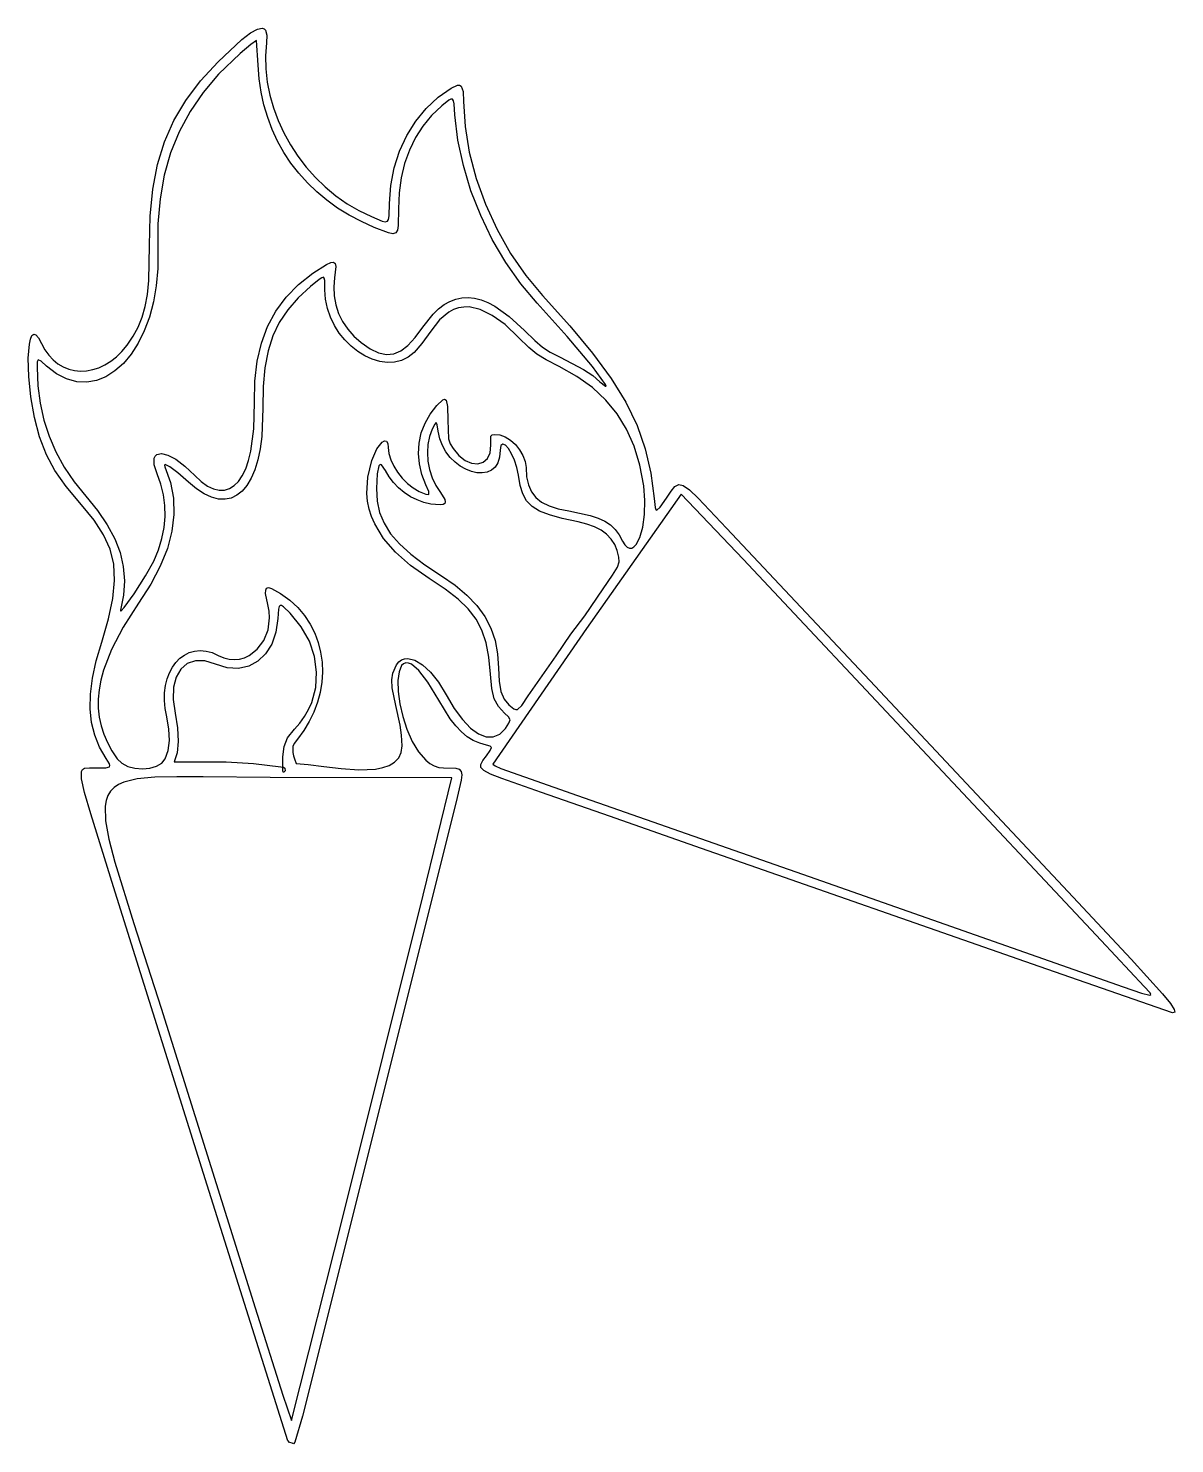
# Model space of a CAD drawing. Extents: x 49 to 263, y 1 to 266.
import ezdxf

# ---------------------------------------------------------------- set-up
doc = ezdxf.new("R2010")
doc.units = 0

msp = doc.modelspace()

# ---------------------------------------------------------------- linework, layer by layer
at = {"layer": 'Layer 1', "color": 7}
for points in [[(97.697807, 1.704277), (82.624052, 49.45559), (65.106341, 105.252696), (60.832317, 118.896659), (59.68435, 122.876245), (59.134689, 125.397684), (59.137539, 126.78856), (59.331846, 127.162408), (59.647109, 127.37646), (60.617605, 127.48897), (62.003234, 127.453677), (63.634966, 127.480682), (64.356109, 127.669723), (64.425056, 127.875642), (64.326171, 128.182834), (63.704663, 129.182049), (62.485341, 131.304513), (61.587146, 133.547681), (61.009145, 135.936484), (60.750401, 138.495851), (60.809981, 141.250714), (61.186947, 144.226004), (61.880366, 147.446649), (62.889301, 150.937582), (64.166458, 155.304683), (64.978229, 159.109307), (65.307684, 162.466895), (65.137895, 165.492892), (64.451934, 168.302741), (63.232872, 171.011885), (61.46378, 173.735767), (59.12773, 176.58983), (56.244043, 180.017573), (54.147873, 183.000508), (52.583152, 185.95387), (51.293815, 189.292892), (50.312861, 192.907137), (49.637352, 196.78493), (49.260763, 200.590349), (49.176571, 203.98747), (49.378253, 206.640374), (49.584258, 207.582768), (49.859285, 208.213137), (50.202518, 208.48949), (50.613143, 208.369837), (51.090343, 207.812188), (51.633304, 206.774553), (52.25402, 205.588014), (52.982091, 204.555289), (53.805324, 203.676661), (54.711526, 202.952411), (55.688504, 202.382823), (56.724063, 201.968178), (57.806011, 201.708759), (58.922154, 201.604849), (60.060299, 201.656729), (61.208252, 201.864682), (62.353821, 202.228991), (63.484811, 202.749937), (64.58903, 203.427804), (65.654283, 204.262873), (66.668378, 205.255428), (67.619121, 206.405749), (68.782395, 208.105719), (69.726981, 209.823754), (70.471122, 211.640675), (71.033062, 213.6373), (71.431044, 215.894451), (71.683311, 218.492947), (71.823674, 225.037255), (71.947981, 230.557998), (72.439694, 235.581423), (73.326036, 240.180497), (74.634231, 244.428187), (76.391499, 248.397463), (78.625065, 252.161289), (81.36215, 255.792636), (84.629978, 259.364469), (89.073546, 263.529417), (90.710789, 264.777549), (91.978846, 265.477504), (92.893096, 265.635315), (93.22235, 265.512805), (93.46892, 265.257022), (93.721699, 264.34866), (93.666814, 262.916265), (93.492527, 260.48439), (93.546158, 258.037838), (93.81886, 255.591265), (94.30178, 253.159322), (94.986071, 250.756665), (95.862883, 248.397947), (96.923366, 246.097822), (98.15867, 243.870944), (99.559945, 241.731967), (101.118343, 239.695544), (102.825014, 237.776329), (104.671108, 235.988977), (106.647775, 234.348141), (108.746166, 232.868474), (110.957432, 231.564631), (113.272722, 230.451265), (115.27606, 229.626045), (115.874488, 229.490766), (116.265195, 229.584856), (116.49401, 229.941677), (116.606764, 230.594589), (116.667407, 232.922132), (116.915896, 236.291644), (117.551896, 239.55528), (118.552111, 242.669495), (119.893245, 245.590746), (121.552005, 248.275487), (123.505094, 250.680177), (125.729219, 252.761269), (128.201082, 254.47522), (129.35566, 254.994844), (129.755851, 255.001206), (130.054868, 254.819891), (130.400064, 253.838109), (130.492605, 251.937242), (130.769707, 247.288204), (131.574348, 242.476605), (132.866527, 237.600748), (134.606243, 232.758936), (136.753497, 228.049476), (139.268287, 223.570671), (142.110613, 219.420824), (145.240476, 215.698242), (150.349102, 210.069783), (154.599031, 204.957598), (158.062732, 200.230034), (160.812671, 195.755439), (162.921317, 191.402161), (164.461136, 187.038549), (165.504596, 182.532951), (166.124164, 177.753714), (166.302523, 176.117196), (166.423155, 175.710944), (166.60054, 175.580717), (167.232924, 176.152402), (168.414382, 177.840377), (169.281601, 179.129953), (169.990065, 180.006789), (170.695678, 180.393367), (171.554344, 180.21217), (172.721968, 179.38568), (174.354454, 177.836379), (179.637626, 172.25928), (206.399928, 143.753739), (244.407108, 103.285584), (255.227526, 91.718479), (261.117836, 85.207509), (262.594365, 83.406054), (263.294565, 82.338206), (263.370502, 81.827157), (262.97424, 81.696098), (238.028852, 90.335359), (174.963993, 112.418478), (157.794143, 118.435663), (145.088454, 122.883555), (137.666497, 125.468577), (135.539682, 126.295235), (134.270332, 126.943413), (133.709465, 127.512182), (133.708095, 128.100608), (134.11724, 128.80776), (134.787918, 129.732705), (135.464709, 130.723911), (135.689751, 131.258824), (135.462546, 131.521501), (134.782595, 131.696004), (133.512096, 132.051583), (132.320825, 132.57249), (131.191301, 133.275166), (130.106043, 134.176052), (129.04757, 135.29159), (127.998401, 136.638221), (125.85805, 140.090529), (123.831572, 143.445773), (122.137227, 145.640357), (120.763355, 146.804564), (120.192952, 147.040989), (119.698294, 147.068677), (119.277924, 146.903911), (118.930384, 146.562978), (118.447964, 145.417752), (118.239373, 143.76328), (118.29295, 141.729846), (118.597035, 139.447732), (119.139966, 137.047222), (119.910083, 134.658598), (120.895725, 132.412143), (122.085231, 130.438141), (123.46694, 128.866874), (124.226227, 128.272979), (125.029192, 127.828625), (125.874378, 127.550095), (126.760326, 127.453677), (129.040032, 127.382199), (129.689322, 127.189281), (130.05325, 126.799663), (130.163077, 126.144408), (130.050062, 125.15458), (129.280551, 121.895458), (112.800242, 55.868652), (100.386698, 6.316049), (98.970411, 1.456692), (98.720022, 1.182952), (98.492949, 1.270962), (97.994457, 1.398248), (97.699531, 1.704277), (97.697807, 1.704277)], [(72.627422, 166.10326), (73.485305, 168.209318), (74.120925, 170.302028), (74.534153, 172.378082), (74.724861, 174.434174), (74.69292, 176.466997), (74.438203, 178.473244), (73.960581, 180.449609), (73.259925, 182.392784), (72.72243, 184.095756), (72.717173, 185.295066), (72.894152, 185.706752), (73.180213, 185.993608), (74.047613, 186.194277), (75.255435, 185.899968), (76.739741, 185.113574), (78.436592, 183.83799), (80.28205, 182.076111), (81.478886, 180.946072), (82.636994, 180.114703), (83.750407, 179.574694), (84.813152, 179.318733), (85.819261, 179.33951), (86.762764, 179.629714), (87.637691, 180.182033), (88.438072, 180.989157), (89.157937, 182.043776), (89.791317, 183.338577), (90.33224, 184.866251), (90.774739, 186.619487), (91.340579, 190.773398), (91.441079, 195.741826), (91.505626, 199.726819), (91.931567, 203.412769), (92.723958, 206.810861), (93.88786, 209.932285), (95.428329, 212.788228), (97.350425, 215.389877), (99.659206, 217.74842), (102.35973, 219.875045), (104.872806, 221.512078), (105.671846, 221.886224), (106.209468, 221.955165), (106.518355, 221.712184), (106.631192, 221.150564), (106.399452, 219.044536), (106.233046, 217.335289), (106.308894, 215.639606), (106.618557, 213.978071), (107.153595, 212.371268), (107.905569, 210.839781), (108.866039, 209.404192), (110.026565, 208.085087), (111.378709, 206.90305), (113.069761, 205.75204), (114.62344, 205.016065), (116.072064, 204.703172), (117.44795, 204.821413), (118.783418, 205.378837), (120.110785, 206.383494), (121.462369, 207.843434), (122.87049, 209.766707), (124.830083, 212.252316), (125.84722, 213.221187), (126.890821, 214.007387), (127.962064, 214.61088), (129.062127, 215.031629), (130.192188, 215.269597), (131.353426, 215.324748), (132.547018, 215.197044), (133.774142, 214.886451), (135.035978, 214.39293), (136.333702, 213.716445), (139.041528, 211.814438), (141.907046, 209.180137), (143.805878, 207.302357), (145.264979, 206.059), (146.707584, 205.13381), (148.556929, 204.210534), (152.940748, 201.881574), (154.624211, 200.745077), (155.992504, 199.612542), (157.03108, 198.761834), (157.151506, 198.786989), (157.032728, 199.079115), (154.566118, 202.416827), (149.874425, 208.024047), (144.239398, 214.299147), (141.171458, 217.915889), (138.372788, 221.890653), (135.873042, 226.155499), (133.701875, 230.642489), (131.88894, 235.283685), (130.463893, 240.011149), (129.456387, 244.756943), (128.896077, 249.453127), (128.721692, 251.517967), (128.60068, 252.086103), (128.415545, 252.372608), (128.135105, 252.398401), (127.728176, 252.1844), (126.410123, 251.120696), (124.532109, 249.341197), (122.899495, 247.374482), (121.51407, 245.224816), (120.377625, 242.896464), (119.491951, 240.393692), (118.858839, 237.720765), (118.480079, 234.88195), (118.357463, 231.88151), (118.305974, 228.787032), (118.150469, 227.905595), (117.832747, 227.410804), (117.296024, 227.259743), (116.483517, 227.409496), (113.804019, 228.439776), (111.404053, 229.514667), (109.127413, 230.721223), (106.977532, 232.054639), (104.957849, 233.510108), (103.071799, 235.082827), (101.322818, 236.767989), (99.714343, 238.56079), (98.249809, 240.456424), (96.932653, 242.450086), (95.76631, 244.536971), (94.754218, 246.712273), (93.899811, 248.971188), (93.206527, 251.30891), (92.677802, 253.720634), (92.31707, 256.201555), (92.12777, 258.746867), (91.791196, 263.340006), (90.753476, 262.630994), (88.743561, 260.928694), (84.699705, 257.092643), (81.828194, 253.656151), (79.38863, 250.070351), (77.373296, 246.31278), (75.774474, 242.360973), (74.584443, 238.192465), (73.795487, 233.784792), (73.399887, 229.115488), (73.389925, 224.16209), (73.372852, 220.762598), (73.089305, 217.537137), (72.559708, 214.506927), (71.804484, 211.693191), (70.844058, 209.117149), (69.698854, 206.800025), (68.389296, 204.763038), (66.935808, 203.027411), (65.358814, 201.614365), (63.678739, 200.545123), (61.916006, 199.840904), (60.091039, 199.522932), (58.224263, 199.612428), (56.336102, 200.130613), (54.446979, 201.09871), (52.577319, 202.537938), (51.565391, 203.427288), (51.045752, 203.695352), (50.854306, 203.31658), (50.826956, 202.265425), (50.963977, 198.850826), (51.377946, 195.576942), (52.073224, 192.432265), (53.054169, 189.405285), (54.325142, 186.484495), (55.890503, 183.658386), (57.754611, 180.915448), (59.921826, 178.244174), (62.135424, 175.527334), (63.933454, 172.874849), (65.323495, 170.261834), (66.313131, 167.663402), (66.909941, 165.054668), (67.121509, 162.410747), (66.955415, 159.706751), (66.41924, 156.917797), (66.418008, 156.764587), (66.535438, 156.807155), (67.069061, 157.394944), (68.930756, 159.988336), (71.088676, 163.343028), (72.627171, 166.104075), (72.627422, 166.10326)], [(74.778117, 129.171684), (75.313306, 130.727734), (75.537196, 132.590717), (75.447651, 134.697394), (75.042533, 136.984527), (74.748621, 138.543199), (74.618574, 140.042532), (74.642884, 141.471203), (74.812045, 142.817889), (75.116549, 144.071267), (75.546888, 145.220015), (76.093556, 146.25281), (76.747044, 147.15833), (77.497846, 147.92525), (78.336455, 148.54225), (79.253362, 148.998005), (80.239061, 149.281194), (81.284044, 149.380493), (82.378805, 149.284581), (83.513834, 148.982133), (84.679627, 148.461828), (85.689031, 148.018707), (86.692186, 147.766188), (87.678143, 147.693049), (88.635952, 147.788071), (89.554664, 148.040031), (90.42333, 148.43771), (91.966725, 149.625339), (93.178545, 151.261193), (93.971193, 153.255505), (94.257075, 155.518509), (94.182607, 156.722719), (93.948598, 157.960439), (93.5253, 160.056355), (93.530691, 160.676405), (93.700434, 161.028162), (94.049272, 161.12436), (94.591949, 160.977732), (96.317797, 160.006934), (98.02325, 158.771196), (99.510275, 157.399638), (100.782587, 155.908115), (101.843903, 154.312487), (102.697937, 152.628611), (103.348404, 150.872344), (103.799021, 149.059546), (104.053501, 147.206072), (104.115562, 145.327782), (103.988917, 143.440533), (103.677283, 141.560183), (103.184374, 139.702589), (102.513907, 137.88361), (101.669595, 136.119103), (100.655155, 134.424927), (99.474302, 132.816938), (98.85283, 131.9804), (98.616381, 131.452121), (98.61035, 130.295218), (98.702561, 129.724156), (98.921562, 129.156288), (99.245188, 128.244875), (101.481272, 128.075163), (104.373076, 127.705167), (107.62684, 127.319187), (110.948802, 127.101521), (114.0452, 127.236469), (115.417012, 127.493766), (116.622273, 127.908329), (117.624262, 128.503195), (118.38626, 129.3014), (118.871545, 130.325983), (119.043399, 131.599981), (118.933776, 133.539649), (118.645684, 135.455586), (117.826949, 139.125103), (117.172916, 142.426216), (117.090701, 143.881646), (117.269307, 145.176607), (117.950107, 146.736936), (118.396913, 147.26842), (118.905293, 147.639603), (119.468225, 147.854596), (120.078686, 147.917514), (121.414109, 147.603578), (122.855383, 146.730701), (124.346333, 145.331791), (125.830779, 143.439755), (127.252544, 141.0875), (128.749558, 138.553555), (130.273912, 136.486648), (131.795868, 134.90358), (133.285686, 133.821154), (134.713629, 133.256171), (136.049957, 133.225432), (137.264932, 133.745741), (138.328815, 134.833898), (138.989918, 135.813601), (139.189884, 136.43725), (138.91035, 136.972216), (138.132955, 137.685873), (136.998411, 138.890945), (136.243632, 140.334385), (135.77632, 142.271499), (135.504182, 144.957592), (135.201022, 148.111646), (134.696625, 150.814733), (133.930781, 153.161017), (132.84328, 155.244663), (131.373911, 157.159837), (129.462464, 159.000703), (127.048729, 160.861425), (124.072496, 162.836169), (120.617225, 165.24551), (117.772604, 167.74202), (115.535579, 170.331981), (113.903094, 173.021671), (113.3126, 174.405878), (112.872096, 175.817372), (112.5812, 177.256939), (112.439531, 178.725364), (112.602343, 181.751927), (113.357479, 184.903342), (114.299074, 187.05256), (115.298514, 188.311273), (115.737422, 188.541429), (116.091786, 188.470643), (116.328606, 188.072811), (116.41488, 187.321829), (116.53984, 186.209468), (116.895106, 185.038813), (117.451257, 183.851466), (118.178872, 182.689029), (119.048529, 181.593101), (120.030807, 180.605284), (121.096285, 179.76718), (122.215542, 179.120389), (123.469664, 178.575224), (124.035606, 178.537953), (124.003303, 179.096435), (123.462691, 180.338524), (122.703134, 182.276948), (122.241286, 184.239291), (122.073791, 186.201536), (122.197295, 188.139668), (122.608443, 190.029669), (123.303879, 191.847522), (124.28025, 193.569213), (125.534199, 195.170723), (126.609229, 196.190688), (126.967642, 196.323861), (127.226876, 196.17835), (127.508482, 194.968834), (127.575386, 192.397265), (127.716061, 188.934255), (128.003104, 188.027256), (128.533463, 187.126075), (129.617841, 185.797475), (130.804367, 184.883811), (132.013047, 184.378216), (133.163884, 184.273826), (134.176883, 184.563776), (134.972049, 185.241201), (135.469386, 186.299237), (135.588898, 187.731017), (135.612053, 189.411729), (135.854895, 189.672964), (136.331872, 189.767251), (137.292506, 189.696553), (138.286121, 189.321003), (139.263386, 188.692755), (140.174969, 187.863963), (140.97154, 186.886782), (141.603766, 185.813366), (142.022318, 184.695869), (142.177862, 183.586446), (142.291408, 181.831454), (142.618769, 180.328253), (143.179965, 179.056556), (143.995015, 177.996075), (145.083937, 177.126525), (146.46675, 176.427616), (148.163472, 175.879062), (150.194122, 175.460576), (154.131329, 174.634973), (155.636174, 174.135811), (156.888646, 173.547122), (157.931346, 172.844939), (158.806873, 172.005298), (159.557827, 171.004232), (160.226809, 169.817775), (160.649062, 169.118327), (161.078222, 168.678342), (161.507775, 168.480691), (161.931205, 168.508244), (162.341999, 168.743871), (162.733641, 169.170442), (163.433411, 170.527896), (163.9784, 172.443567), (164.316491, 174.780417), (164.395567, 177.401407), (164.163512, 180.169497), (163.421921, 184.030482), (162.358378, 187.539681), (160.957423, 190.718849), (159.203597, 193.589739), (157.081443, 196.174105), (154.575502, 198.4937), (151.670315, 200.570279), (148.350423, 202.425595), (145.91672, 203.677128), (144.214936, 204.738492), (142.692212, 206.009563), (140.795689, 207.890217), (138.244546, 210.266181), (135.856471, 212.003939), (133.621491, 213.104208), (131.529636, 213.567705), (130.534264, 213.560889), (129.570933, 213.395148), (128.638398, 213.070572), (127.735411, 212.587252), (126.013096, 211.144735), (124.394018, 209.068314), (122.730307, 206.752085), (121.268282, 205.049924), (120.129215, 204.163703), (118.892921, 203.570911), (117.582957, 203.254976), (116.222878, 203.199323), (114.836239, 203.387379), (113.446597, 203.802571), (112.077505, 204.428325), (110.752521, 205.248066), (109.495199, 206.245222), (108.329096, 207.403219), (107.277766, 208.705483), (106.364766, 210.135441), (105.61365, 211.676518), (105.047975, 213.312142), (104.691296, 215.025738), (104.567168, 216.800734), (104.550367, 218.495288), (104.473625, 218.935416), (104.301773, 219.115372), (103.997651, 219.043605), (103.524099, 218.728559), (101.920058, 217.402418), (99.576422, 215.253017), (97.63691, 213.040983), (96.075157, 210.699101), (94.864795, 208.160155), (93.979459, 205.356931), (93.392781, 202.222212), (93.078396, 198.688784), (93.009936, 194.689432), (92.790269, 189.36915), (92.478278, 187.054621), (92.039609, 184.978545), (91.48033, 183.146958), (90.806513, 181.565896), (90.024227, 180.241393), (89.139542, 179.179485), (88.158527, 178.386206), (87.087253, 177.867592), (85.93179, 177.629677), (84.698207, 177.678498), (83.392574, 178.020088), (82.020961, 178.660484), (80.589438, 179.605719), (79.104075, 180.86183), (77.140796, 182.598103), (75.645273, 183.724214), (74.777104, 184.136356), (74.628152, 184.042249), (74.695888, 183.730722), (75.719764, 180.796454), (76.280662, 177.816622), (76.375946, 174.777578), (76.002985, 171.665673), (75.159147, 168.467255), (73.841798, 165.168678), (72.048306, 161.756289), (69.776039, 158.216442), (66.902286, 153.755003), (64.716492, 149.594724), (63.214197, 145.703072), (62.717968, 143.847813), (62.390943, 142.047509), (62.232563, 140.298095), (62.242271, 138.595502), (62.41951, 136.935664), (62.763722, 135.314514), (63.27435, 133.727986), (63.950837, 132.172012), (64.792626, 130.642525), (65.799158, 129.135459), (66.658677, 128.310501), (67.796581, 127.723344), (69.11122, 127.373581), (70.500941, 127.260803), (71.864093, 127.384604), (73.099024, 127.744576), (74.104082, 128.340312), (74.777616, 129.171403), (74.778117, 129.171684)], [(142.597995, 140.884327), (147.799086, 148.361611), (150.529212, 152.410506), (153.161573, 155.884306), (156.588366, 160.90348), (158.332893, 163.446996), (159.246195, 164.962775), (159.562429, 165.922178), (159.515757, 166.796564), (159.222637, 168.066218), (158.746947, 169.205015), (158.086126, 170.215184), (157.23761, 171.098949), (156.198837, 171.858536), (154.967245, 172.496173), (153.54027, 173.014084), (151.915351, 173.414497), (148.940802, 174.058021), (146.560343, 174.717087), (144.7024, 175.447497), (143.2954, 176.305051), (142.267767, 177.345551), (141.547927, 178.624799), (141.064308, 180.198595), (140.745334, 182.122742), (140.464072, 183.559714), (140.017141, 184.925592), (139.467162, 186.133972), (138.876756, 187.098455), (138.308544, 187.732638), (137.825148, 187.950119), (137.489188, 187.664498), (137.363285, 186.789371), (137.244626, 185.508932), (136.908185, 184.471169), (136.383263, 183.667056), (135.699162, 183.087567), (134.885185, 182.723675), (133.970633, 182.566356), (132.984809, 182.606582), (131.957015, 182.835329), (130.916552, 183.243569), (129.892724, 183.822277), (128.914831, 184.562428), (128.012177, 185.454994), (127.214063, 186.490951), (126.549791, 187.661271), (126.048664, 188.956929), (125.739984, 190.3689), (125.561011, 191.544267), (125.385594, 191.972165), (125.109545, 191.685094), (124.628682, 190.715552), (124.124082, 189.359834), (123.830515, 187.892223), (123.742843, 186.351079), (123.855927, 184.774764), (124.164629, 183.201639), (124.663808, 181.670065), (125.348328, 180.218402), (126.213047, 178.885013), (126.997807, 177.614835), (127.093012, 177.179436), (126.982973, 176.868841), (126.662342, 176.676812), (126.125772, 176.597106), (124.383428, 176.749706), (123.076462, 177.046142), (121.802741, 177.509039), (120.581341, 178.124309), (119.431343, 178.877867), (118.371824, 179.755627), (117.421864, 180.743502), (116.600541, 181.827407), (115.926934, 182.993255), (115.184817, 184.087178), (114.89493, 184.155702), (114.657614, 183.902233), (114.336056, 182.420208), (114.210876, 179.622896), (114.344574, 177.316802), (114.809217, 175.17501), (115.637438, 173.153795), (116.861869, 171.209435), (118.515142, 169.298208), (120.629891, 167.37639), (123.238746, 165.400259), (126.374341, 163.326092), (128.944809, 161.561262), (131.140815, 159.717965), (132.972382, 157.779966), (134.449536, 155.731034), (135.5823, 153.554934), (136.380699, 151.235434), (136.854756, 148.7563), (137.014497, 146.101301), (137.125966, 143.644421), (137.466643, 141.748955), (138.064089, 140.317114), (138.945865, 139.251111), (139.89195, 138.479984), (140.245662, 138.339616), (140.579052, 138.389204), (141.362567, 139.137733), (142.597892, 140.884535), (142.597995, 140.884327)], [(257.678228, 86.634017), (249.620074, 95.220587), (182.740074, 166.45064), (171.185452, 178.58346), (153.501863, 153.495821), (135.987259, 128.166393), (136.415969, 127.804126), (137.446696, 127.355851), (151.783521, 122.320038), (195.051543, 107.160946), (253.77243, 86.558031), (257.156795, 85.370643), (258.713441, 84.983369), (258.910665, 85.091849), (258.776116, 85.402848), (257.678571, 86.635719), (257.678228, 86.634017)], [(96.366457, 127.65574), (96.868234, 127.58324), (97.137714, 127.400766), (97.183231, 126.91605), (96.90991, 126.621899), (96.780842, 126.677631), (96.724654, 126.938621), (96.738186, 129.497644), (96.963746, 131.433961), (97.613263, 133.056146), (98.898666, 134.672774), (99.919271, 135.830612), (100.796405, 137.057434), (101.530209, 138.344084), (102.120829, 139.681402), (102.873085, 142.471414), (103.054319, 145.354205), (102.665678, 148.256512), (101.708306, 151.10507), (100.183351, 153.826615), (98.091958, 156.347883), (96.8699, 157.530043), (96.4886, 157.792687), (96.224788, 157.820894), (96.051717, 157.603055), (95.942638, 157.127558), (95.809467, 155.357152), (95.436728, 152.797472), (94.654603, 150.592599), (93.51299, 148.778953), (92.061786, 147.392952), (90.350891, 146.471016), (88.430202, 146.049562), (86.349618, 146.16501), (84.159037, 146.853778), (82.161056, 147.467819), (80.385984, 147.483756), (78.872805, 146.948944), (77.660506, 145.910733), (76.788074, 144.416478), (76.294494, 142.51353), (76.218754, 140.249242), (76.599838, 137.670967), (77.074364, 134.923127), (77.206545, 132.40918), (76.998392, 130.252262), (76.451913, 128.575512), (86.158201, 128.553886), (91.278454, 128.291073), (96.366192, 127.655775), (96.366457, 127.65574)], [(108.015513, 43.735832), (122.978694, 103.682362), (128.310963, 125.609835), (94.347969, 125.634551), (81.832048, 125.752254), (76.913593, 125.795189), (72.832543, 125.709861), (69.547196, 125.408035), (67.015853, 124.801471), (66.019902, 124.356339), (65.196814, 123.801934), (64.541376, 123.127225), (64.048378, 122.321184), (63.712605, 121.37278), (63.528845, 120.270984), (63.596516, 117.563098), (64.20969, 114.109286), (65.326668, 109.821312), (68.905231, 98.389927), (73.998606, 82.56304), (91.568857, 26.578742), (96.730543, 10.257456), (98.380823, 5.488781), (108.014826, 43.738363), (108.015513, 43.735832)]]:
    msp.add_lwpolyline(points, dxfattribs=at)

doc.saveas('drawing.dxf')
